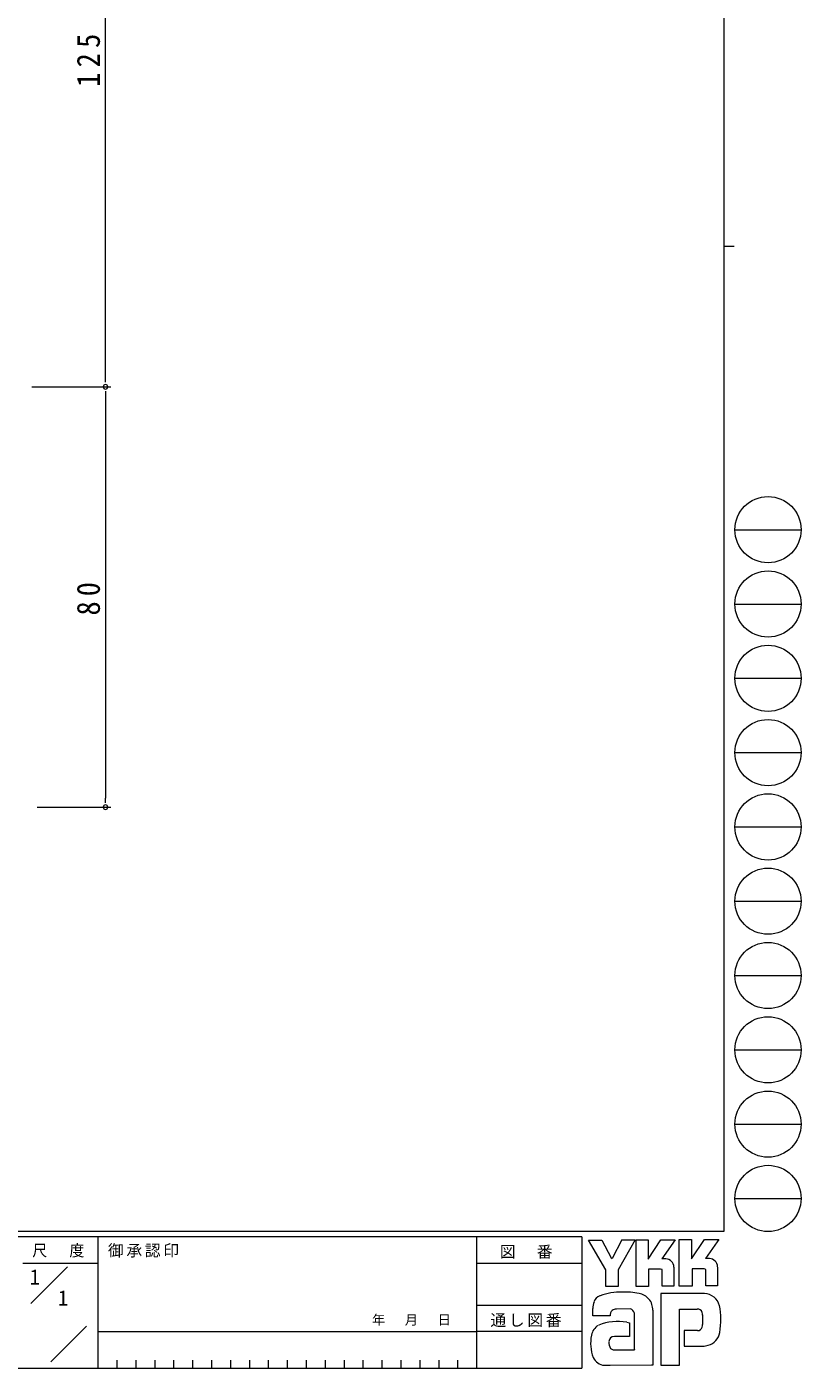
# Model space of a CAD drawing. Units: millimetres on the paper. Extents: x -297 to 270, y -210 to 193.
# Drawn here: x 122.5 to 269.7, y -210 to 45.3 of the extents above; entities that cross this region are included whole.
import ezdxf
from ezdxf.enums import TextEntityAlignment as Align

# ---------------------------------------------------------------- set-up
doc = ezdxf.new("R2010")
doc.units = ezdxf.units.MM
doc.layers.add('0-1_YKK_ZWAK', color=7, linetype='Continuous', lineweight=9)
doc.layers.add('0-4_YKK_D', color=6, linetype='Continuous', lineweight=9)
doc.layers.add('0-2_USER1', color=7, linetype='Continuous')
doc.styles.add('ＭＳ ゴシック', font='')
doc.styles.get('ＭＳ ゴシック').set_extended_font_data('MS Gothic')

msp = doc.modelspace()

# ---------------------------------------------------------------- linework, layer by layer
at = {"layer": '0-1_YKK_ZWAK'}
for p, q in [((255, 191), (255, -184)), ((255, 3.5), (257, 3.5)), ((257.126, -50.44), (269.726, -50.44)), ((257.126, -64.58), (269.726, -64.58)), ((257.126, -78.72), (269.726, -78.72)), ((257.126, -92.86), (269.726, -92.86)), ((257.126, -107), (269.726, -107)), ((257.126, -121.14), (269.726, -121.14)), ((257.126, -135.28), (269.726, -135.28)), ((257.126, -149.42), (269.726, -149.42)), ((257.126, -163.56), (269.726, -163.56)), ((257.126, -177.7), (269.726, -177.7)), ((255, -184), (-295, -184)), ((228, -185), (-295, -185)), ((136, -185), (136, -210)), ((208, -185), (208, -210)), ((228, -185), (228, -210)), ((229.312, -185.647), (231.822, -185.647)), ((232.594, -191.285), (229.312, -185.647)), ((235.597, -185.57), (233.772, -189.122)), ((238.328, -194.451), (238.328, -185.589)), ((246.553, -185.512), (248.889, -185.512)), ((246.553, -194.374), (246.553, -185.512)), ((251.341, -185.512), (254.044, -185.512)), ((253.774, -185.975), (251.544, -189.161)), ((254.044, -185.512), (253.774, -185.975)), ((121.703, -189.999), (136, -189.999)), ((123.264, -197.669), (130.188, -190.745)), ((208, -190), (228, -190)), ((242.981, -191.13), (240.703, -191.13)), ((243.985, -189.219), (243.243, -189.219)), ((245.53, -190.763), (245.53, -194.393)), ((248.986, -191.111), (248.986, -194.374)), ((251.264, -191.111), (248.986, -191.111)), ((251.573, -191.227), (251.264, -191.111)), ((252.286, -189.161), (251.544, -189.161)), ((251.573, -194.354), (251.573, -191.227)), ((253.832, -190.763), (253.832, -194.354)), ((251.303, -195.783), (243.02, -195.783)), ((243.02, -195.783), (243.02, -209.433)), ((248.986, -194.374), (246.553, -194.374)), ((251.573, -194.318), (251.609, -194.354)), ((253.832, -194.354), (251.573, -194.354)), ((208, -197.999), (228, -197.999)), ((230.084, -200.05), (230.084, -198.672)), ((237.247, -198.718), (234.606, -198.768)), ((241.514, -198.988), (241.514, -209.414)), ((246.611, -198.756), (249.932, -198.756)), ((246.611, -209.433), (246.611, -198.756)), ((233.405, -200.05), (230.084, -200.05)), ((238.019, -206.479), (238.019, -199.529)), ((250.981, -199.826), (250.994, -201.708)), ((127.052, -208.818), (133.854, -202.015)), ((136, -203), (208, -203)), ((228, -202.999), (208, -202.999)), ((237.054, -203.95), (234.201, -203.953)), ((247.48, -202.849), (247.48, -205.803)), ((250.009, -202.849), (247.48, -202.849)), ((234.004, -206.479), (238.019, -206.479)), ((237.71, -206.479), (237.962, -206.479)), ((238.019, -206.478), (238.02, -206.479)), ((247.48, -205.803), (251.283, -205.803)), ((251.283, -205.803), (252.055, -205.63)), ((139.6, -208.5), (139.6, -210)), ((143.2, -208.5), (143.2, -210)), ((146.8, -208.5), (146.8, -210)), ((150.4, -208.5), (150.4, -210)), ((154, -208.5), (154, -210)), ((157.6, -208.5), (157.6, -210)), ((161.2, -208.5), (161.2, -210)), ((164.8, -208.5), (164.8, -210)), ((168.4, -208.5), (168.4, -210)), ((172, -208.5), (172, -210)), ((175.6, -208.5), (175.6, -210)), ((179.2, -208.5), (179.2, -210)), ((182.8, -208.5), (182.8, -210)), ((186.4, -208.5), (186.4, -210)), ((190, -208.5), (190, -210)), ((193.6, -208.5), (193.6, -210)), ((197.2, -208.5), (197.2, -210)), ((200.8, -208.5), (200.8, -210)), ((204.4, -208.5), (204.4, -210)), ((-295, -210), (228, -210)), ((233.405, -209.472), (232.343, -209.472)), ((241.282, -209.452), (233.405, -209.472)), ((241.514, -209.414), (241.282, -209.452))]:
    msp.add_line(p, q, dxfattribs=at)
for points in [[(231.822, -185.647), (233.617, -189.006), (233.772, -189.122)], [(235.597, -185.57), (238.187, -185.57), (234.95, -191.304)], [(238.328, -185.589), (240.626, -185.589), (240.626, -189.231), (243.039, -185.551)], [(243.039, -185.551), (245.771, -185.551), (243.243, -189.219)], [(248.889, -185.512), (248.889, -189.22), (251.341, -185.512)], [(234.95, -191.304), (234.95, -194.47), (232.594, -194.47), (232.594, -191.285)], [(240.703, -191.13), (240.703, -194.451), (238.328, -194.451)], [(245.53, -194.393), (243.29, -194.393), (243.29, -191.246), (242.981, -191.13)], [(236.552, -201.266), (237.054, -201.382), (237.054, -203.95)], [(243.02, -209.433), (246.051, -209.433), (246.611, -209.433)]]:
    msp.add_lwpolyline(points, dxfattribs=at)
for centre in [(263.426, -50.44), (263.426, -64.58), (263.426, -78.72), (263.426, -92.86), (263.426, -107), (263.426, -121.14), (263.426, -135.28), (263.426, -149.42), (263.426, -163.56), (263.426, -177.7)]:
    msp.add_circle(centre, 6.3, dxfattribs=at)
for centre, radius, start, end in [((243.985, -190.763), 1.545, 0.00165, 89.99603), ((252.286, -190.706), 1.545, 0.00165, 89.99603), ((232.005, -197.897), 1.746, 109.02126, 161.51263), ((235.659, -208.144), 12.629, 89.89165, 109.30847), ((236.03, -210.331), 14.82, 78.78009, 91.46938), ((238.379, -198.926), 3.178, 40.66422, 80.31693), ((251.194, -198.886), 3.101, 14.44571, 87.08746), ((233.685, -198.69), 3.598, 158.41083, 179.71774), ((234.911, -200.005), 1.507, 138.46381, 181.71359), ((234.511, -199.979), 1.215, 85.50551, 126.78038), ((236.897, -199.824), 1.161, 14.75519, 72.44994), ((238.221, -198.918), 3.294, 358.78058, 38.76563), ((250.046, -199.628), 0.878, 16.43123, 96.91661), ((239.547, -200.848), 14.9, 350.99026, 10.67624), ((234.8, -210.61), 9.506, 79.38097, 112.05824), ((248.379, -200.148), 2.624, 4.93422, 17.03551), ((237.606, -205.282), 7.916, 168.76372, 199.80078), ((232.591, -204.234), 2.792, 121.8271, 169.08475), ((234.207, -204.985), 1.032, 90.33952, 178.03638), ((250.01, -201.917), 0.933, 269.95467, 342.90144), ((248.364, -201.458), 2.64, 343.6902, 354.75362), ((251.239, -202.675), 3.065, 285.4429, 349.90448), ((234.844, -205.234), 1.692, 171.08202, 216.71922), ((234.179, -205.404), 1.09, 230.97279, 260.7549), ((232.6, -206.745), 2.731, 207.31435, 263.59464)]:
    msp.add_arc(centre, radius, start, end, dxfattribs=at)
at = {"layer": '0-4_YKK_D'}
for p, q in [((123.442, -23.245), (138.442, -23.245)), ((123.442, -23.245), (138.442, -23.245)), ((137.442, -102.395), (137.442, -101.545)), ((124.442, -103.245), (138.442, -103.245))]:
    msp.add_line(p, q, dxfattribs=at)
for points in [[(137.442, -22.395), (137.442, -21.545), (137.442, 100.055)], [(137.442, -24.095), (137.442, -24.945), (137.442, -101.545)]]:
    msp.add_lwpolyline(points, dxfattribs=at)
for centre, start, end in [((137.442, -23.245), 90, 270), ((137.442, -23.245), 90, 270), ((137.442, -23.245), 270, 90), ((137.442, -23.245), 270, 90), ((137.442, -103.245), 90, 270), ((137.442, -103.245), 270, 90)]:
    msp.add_arc(centre, 0.425, start, end, dxfattribs=at)

# ---------------------------------------------------------------- texts
at = {"layer": '0-1_YKK_ZWAK', "color": 4, "style": 'ＭＳ ゴシック'}
msp.add_text('年   月   日', height=1.833, dxfattribs=at).set_placement((188.126, -202.264), align=Align.BOTTOM_LEFT)
at = {"layer": '0-1_YKK_ZWAK', "char_height": 2.199, "attachment_point": 7, "style": 'ＭＳ ゴシック'}
for s, insert in [('\\T1.24;\\W0.95;尺\\~\\~度', (123.509, -188.955)), ('\\T1.17;御承認印', (137.905, -188.952)), ('\\T1.17;図\u3000番', (212.427, -189.187)), ('\\T1.17;通し図番', (210.628, -202.203))]:
    msp.add_mtext(s, dxfattribs=dict(at, insert=insert))
at = {"layer": '0-2_USER1', "style": 'ＭＳ ゴシック'}
for p in [(123, -194.999), (128.381, -198.999)]:
    msp.add_text('1', height=2.933, dxfattribs=at).set_placement(p, align=Align.BOTTOM_LEFT)
at = {"layer": '0-4_YKK_D', "color": 3, "char_height": 4.399, "attachment_point": 7, "rotation": 90, "style": 'ＭＳ ゴシック'}
for s, insert in [('\\T1.38;\\W0.9;125', (136.442, 33.815)), ('\\T1.36;\\W0.9;80', (136.442, -66.765))]:
    msp.add_mtext(s, dxfattribs=dict(at, insert=insert))

doc.saveas('drawing.dxf')
